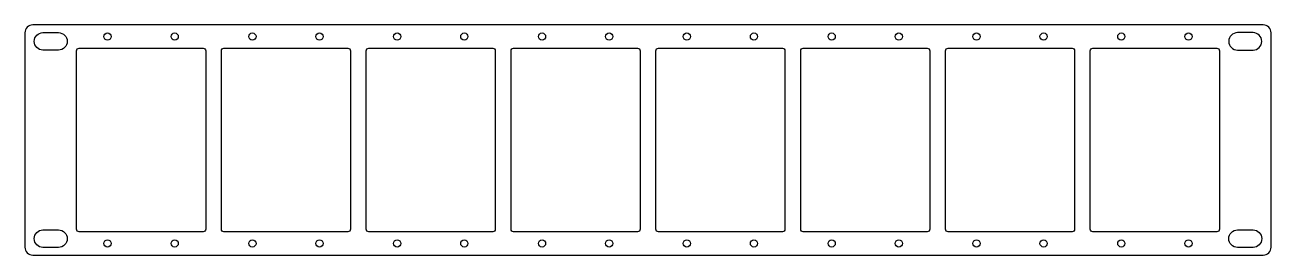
# Model space of a CAD drawing. Header units: millimetres. Extents: x -483 to 0, y -89 to 0.
import ezdxf

# ---------------------------------------------------------------- set-up
doc = ezdxf.new("R2010")
doc.units = ezdxf.units.MM
doc.layers.get('0').update_dxf_attribs({"linetype": 'CONTINUOUS'})

msp = doc.modelspace()

# ---------------------------------------------------------------- linework, layer by layer
for points in [[(-479.6, -89), (-3, -89, 0.414214), (0, -86), (0, -3, 0.414214), (-3, 0), (-479.6, 0, 0.414214), (-482.6, -3), (-482.6, -86, 0.414214)], [(-475.6, -2.98), (-469.6, -2.98, -1), (-469.6, -9.73), (-475.6, -9.73, -1)], [(-13, -2.98, 1), (-13, -9.73), (-7, -9.73, 1), (-7, -2.98)], [(-413.6, -80), (-461.6, -80, -0.414214), (-462.6, -79), (-462.6, -10, -0.414214), (-461.6, -9), (-413.6, -9, -0.414214), (-412.6, -10), (-412.6, -79, -0.414214)], [(-357.51, -80), (-405.51, -80, -0.414214), (-406.51, -79), (-406.51, -10, -0.414214), (-405.51, -9), (-357.51, -9, -0.414214), (-356.51, -10), (-356.51, -79, -0.414214)], [(-301.43, -80), (-349.43, -80, -0.414214), (-350.43, -79), (-350.43, -10, -0.414214), (-349.43, -9), (-301.43, -9, -0.414214), (-300.43, -10), (-300.43, -79, -0.414214)], [(-245.34, -80), (-293.34, -80, -0.414214), (-294.34, -79), (-294.34, -10, -0.414214), (-293.34, -9), (-245.34, -9, -0.414214), (-244.34, -10), (-244.34, -79, -0.414214)], [(-189.26, -80), (-237.26, -80, -0.414214), (-238.26, -79), (-238.26, -10, -0.414214), (-237.26, -9), (-189.26, -9, -0.414214), (-188.26, -10), (-188.26, -79, -0.414214)], [(-133.17, -80), (-181.17, -80, -0.414214), (-182.17, -79), (-182.17, -10, -0.414214), (-181.17, -9), (-133.17, -9, -0.414214), (-132.17, -10), (-132.17, -79, -0.414214)], [(-77.09, -80), (-125.09, -80, -0.414214), (-126.09, -79), (-126.09, -10, -0.414214), (-125.09, -9), (-77.09, -9, -0.414214), (-76.09, -10), (-76.09, -79, -0.414214)], [(-70, -79), (-70, -10, -0.414214), (-69, -9), (-21, -9, -0.414214), (-20, -10), (-20, -79, -0.414214), (-21, -80), (-69, -80, -0.414214)], [(-475.6, -79.28), (-469.6, -79.28, -1), (-469.6, -86.03), (-475.6, -86.03, -1)], [(-7, -86.03), (-13, -86.03, -1), (-13, -79.28), (-7, -79.28, -1)]]:
    msp.add_lwpolyline(points, format="xyb", close=True)
for centre in [(-450.6, -4.5), (-424.6, -4.5), (-394.51, -4.5), (-368.51, -4.5), (-338.43, -4.5), (-312.43, -4.5), (-282.34, -4.5), (-256.34, -4.5), (-226.26, -4.5), (-200.26, -4.5), (-170.17, -4.5), (-144.17, -4.5), (-114.09, -4.5), (-88.09, -4.5), (-58, -4.5), (-32, -4.5), (-450.6, -84.5), (-424.6, -84.5), (-394.51, -84.5), (-368.51, -84.5), (-338.43, -84.5), (-312.43, -84.5), (-282.34, -84.5), (-256.34, -84.5), (-226.26, -84.5), (-200.26, -84.5), (-170.17, -84.5), (-144.17, -84.5), (-114.09, -84.5), (-88.09, -84.5), (-58, -84.5), (-32, -84.5)]:
    msp.add_circle(centre, 1.4)

doc.saveas('drawing.dxf')
